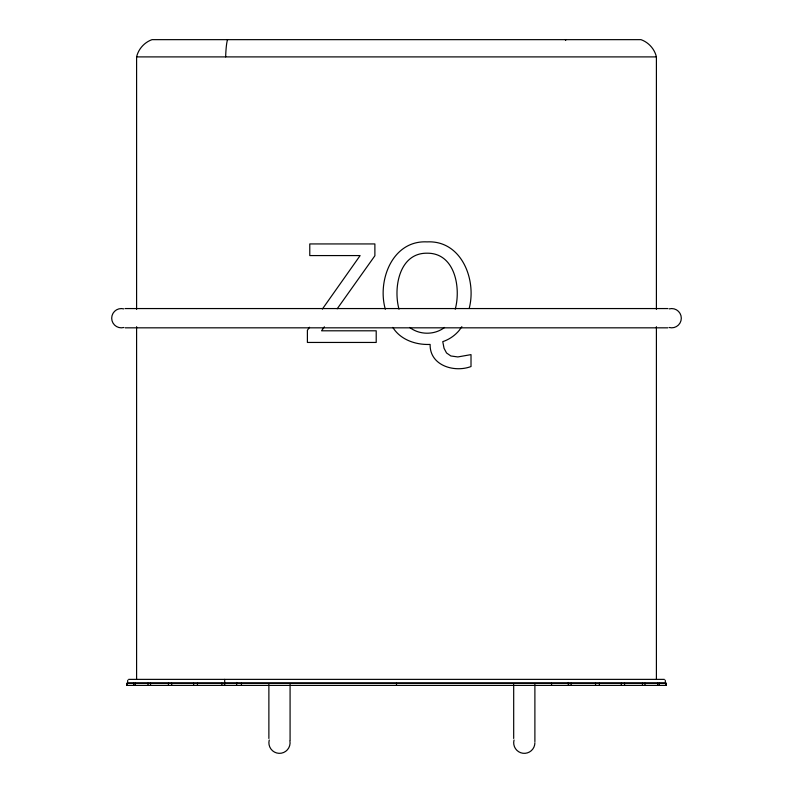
<?xml version="1.0" encoding="UTF-8"?>
<svg xmlns="http://www.w3.org/2000/svg" width="793" height="793" viewBox="0 0 793 793"><rect width="100%" height="100%" fill="white"/><g stroke="black" fill="none" stroke-linecap="round" stroke-linejoin="round"><path stroke-width="1.19" d="M568.422 682.476L568.313 685.4M469.218 308.299C476.752 279.602 461.457 240.11 427.08 241.885C392.416 240.071 377.081 280.514 385.329 309.24M224.687 679.373L224.687 685.4M455.241 309.201C461.05 287.819 455.093 252.947 427.149 253.195C399.176 252.808 393.169 287.829 398.998 309.201M665.406 682.109L665.238 680.186M136.594 309.359L136.594 56.898C138.398 49.027 144.415 42.346 152.018 39.65L640.982 39.65C648.585 42.346 654.602 49.027 656.406 56.898L656.406 309.359M127.762 680.186L127.594 682.109M309.538 327.241L307.397 330.275L307.397 342.447L376.209 342.447L376.209 330.8L321.552 330.8L324.396 326.805M322.364 309.072L360.131 255.574L309.776 255.574L309.776 243.937L374.881 243.937L374.881 255.772L337.194 308.794M461.843 326.686L459.127 330.503A36.656 36.656 0 0 1 442.762 341.654L444.05 348.305L446.538 352.964L450.87 355.978L457.848 356.939L471.012 354.62L471.012 366.535C454.201 372.888 429.628 365.494 430.123 344.43C415.988 345.044 400.564 339.919 392.813 327.41M444.546 327.45C434.663 335.132 419.626 335.122 409.733 327.45M136.594 56.898L656.406 56.898M125.125 308.556L667.875 308.556M125.125 327.826L667.875 327.826M128.615 679.373L664.385 679.373M128.288 683.06L664.712 683.06M236.681 682.476L236.661 685.4M665.773 683.279L665.773 685.4M659.221 683.279L659.221 685.4M657.645 683.279L657.645 685.4M656.406 326.686L656.406 679.373M644.987 683.279L644.987 685.4M642.469 683.279L642.469 685.4M624.567 683.279L624.567 685.4M621.286 683.279L621.286 685.4M599.369 683.279L599.369 685.4M595.553 683.279L595.553 685.4M571.099 683.279L571.099 685.4M568.551 683.279L568.551 685.4M551.561 683.279L551.561 685.4M534.888 684.587L534.888 741.653M513.686 684.587L513.686 738.461M396.5 683.279L396.5 685.4M290.079 684.587L290.079 740.305M268.877 684.587L268.877 738.461M241.439 683.279L241.439 685.4M224.449 683.279L224.449 685.4M221.901 683.279L221.901 685.4M197.447 683.279L197.447 685.4M193.631 683.279L193.631 685.4M171.714 683.279L171.714 685.4M168.433 683.279L168.433 685.4M150.531 683.279L150.531 685.4M148.013 683.279L148.013 685.4M136.594 326.686L136.594 679.373M135.355 683.279L135.355 685.4M133.779 683.279L133.779 685.4M127.227 683.279L127.227 685.4M225.658 56.898A24.325 2.954 -90 0 1 227.541 39.68M565.459 39.68A24.325 2.954 -90 0 1 565.687 40.433M289.921 740.9A10.606 10.606 0 0 1 279.017 753.34A10.606 10.606 0 0 1 269.243 740.008M534.888 742.744A10.606 10.606 0 0 1 522.904 753.261A10.606 10.606 0 0 1 514.042 740.008M123.827 327.499A9.635 9.635 0 0 1 111.694 318.191A9.635 9.635 0 0 1 123.827 308.883M669.173 308.883A9.635 9.635 0 0 1 681.306 318.191A9.635 9.635 0 0 1 669.173 327.499M666.318 683.279L126.682 683.279L126.682 685.4L666.318 685.4L666.318 683.279"/></g></svg>
